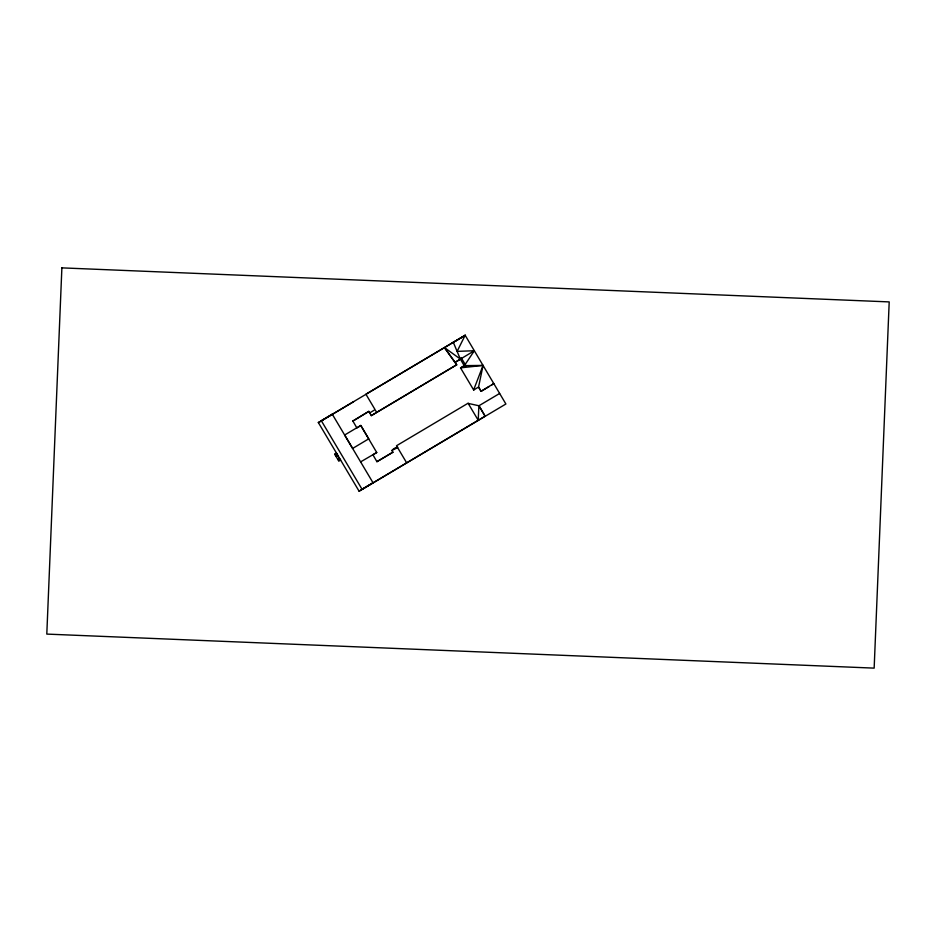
<?xml version="1.0" encoding="UTF-8"?>
<svg xmlns="http://www.w3.org/2000/svg" width="936" height="936" viewBox="0 0 936 936"><rect width="100%" height="100%" fill="white"/><g stroke="black" fill="none" stroke-linecap="round" stroke-linejoin="round"><path stroke-width="1.4" d="M485.176 416.309L478.893 405.616L478.214 420.252L468.082 403.229L396.501 445.747L406.633 462.793M473.628 389.926L483.07 365.414L464.256 365.637L460.535 367.988L464.279 365.789L474.341 350.731L457.119 351.374L465.157 335.263L505.896 404.001L359.096 491.201L318.252 422.393M452.369 342.88L465.18 335.439M474.341 350.731L455.107 362.302L444.436 347.572L460.348 359.061L464.279 365.789M489.212 386.486L481.069 391.318L493.834 383.549L491.529 385.105M465.157 335.263L318.369 422.627L353.504 401.766M465.157 335.287L365.906 394.208L375.09 409.652L369.72 412.893M368.831 411.36L352.813 421.095L368.831 411.36L371.276 415.642L456.639 364.829L444.436 347.572M455.107 362.337L460.372 359.213L453.305 342.295M456.639 364.783L371.276 415.642M360.769 425.435L344.647 435.018L352.626 448.449L368.737 438.844L360.769 425.435L376.74 452.509L372.844 454.826M352.79 420.896L356.885 427.963L360.781 425.646M336.527 453.153L334.749 454.217L338.844 461.12L340.622 460.056M336.855 453.726L335.135 454.744M337.639 455.048L335.919 456.066M336.258 456.628L337.978 455.61M339.37 457.95L337.65 458.979M337.99 459.541L339.709 458.511M338.575 460.524L340.295 459.506M473.651 390.078L478.565 386.989L483.07 365.414L460.524 367.86L473.628 389.926M360.606 461.881L376.74 452.509M391.985 450.345C406.587 443.851 388.054 448.847 392.968 452.17L376.927 461.694L372.832 454.627M499.637 393.459L478.916 405.768L468.105 403.381M485.152 416.134L359.085 491.189M336.527 453.176L334.807 454.171M461.109 357.587L466.198 366.163M481.057 391.178L478.589 387.141M479.209 388.183L481.069 391.318M455.095 362.197L456.651 364.935M485.164 416.263L478.893 405.616M375.617 410.576L376.658 412.448M392.968 452.17L376.927 461.694M61.881 267.871L46.8 634.093L874.154 668.128L889.2 301.907L61.881 267.871M332.268 414.168L321.317 420.709L362.033 489.259L372.996 482.73L332.268 414.192"/></g></svg>
